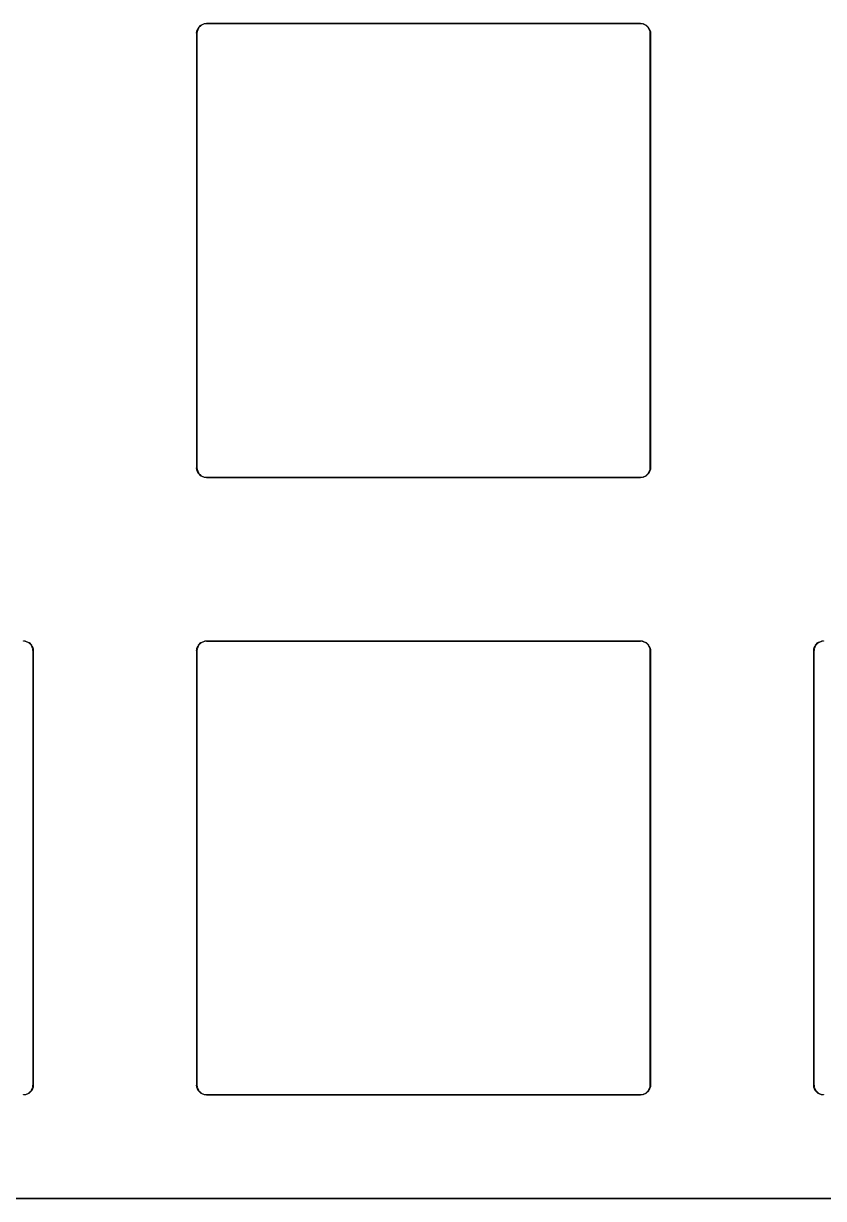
# Model space of a CAD drawing. Extents: x 1 to 15.8, y -6.8 to -1.3.
# Drawn here: x 11.675 to 12.647, y -6.788 to -5.36 of the extents above; entities that cross this region are included whole.
import ezdxf

# ---------------------------------------------------------------- set-up
doc = ezdxf.new("R2010")
doc.units = 0
doc.header["$MEASUREMENT"] = 0
doc.layers.add('BLACK', color=7, linetype='CONTINUOUS')

msp = doc.modelspace()

# ---------------------------------------------------------------- linework, layer by layer
at = {"layer": 'BLACK', "linetype": 'CONTINUOUS'}
for p, q in [((11.8854, -5.36969), (11.887, -5.36575)), ((11.8874, -5.3659), (11.8858, -5.36984)), ((11.887, -5.36575), (11.8872, -5.36583)), ((11.8872, -5.36583), (11.8872, -5.36583)), ((11.8872, -5.36583), (11.8872, -5.36583)), ((11.8872, -5.36583), (11.8874, -5.3659)), ((11.8873, -5.36538), (11.8903, -5.36236)), ((11.8874, -5.36552), (11.8873, -5.36538)), ((11.8876, -5.36565), (11.8874, -5.36552)), ((11.8874, -5.36552), (11.8874, -5.36552)), ((11.8874, -5.36552), (11.8874, -5.36552)), ((11.8906, -5.36263), (11.8876, -5.36565)), ((11.8903, -5.36236), (11.8904, -5.3625)), ((11.8904, -5.3625), (11.8904, -5.3625)), ((11.8904, -5.3625), (11.8904, -5.3625)), ((11.8904, -5.3625), (11.8906, -5.36263)), ((11.8907, -5.36212), (11.8946, -5.36048)), ((11.8908, -5.36229), (11.8907, -5.36212)), ((11.8948, -5.36084), (11.8908, -5.36247)), ((11.8908, -5.36247), (11.8908, -5.36229)), ((11.8908, -5.36229), (11.8908, -5.36229)), ((11.8908, -5.36229), (11.8908, -5.36229)), ((11.8946, -5.36048), (11.8947, -5.36066)), ((11.8947, -5.36066), (11.8947, -5.36066)), ((11.8947, -5.36066), (11.8947, -5.36066)), ((11.8947, -5.36066), (11.8948, -5.36084)), ((11.8951, -5.36039), (11.897, -5.36028)), ((11.8951, -5.36058), (11.8951, -5.36039)), ((11.8951, -5.36077), (11.8951, -5.36058)), ((11.8951, -5.36058), (11.8951, -5.36058)), ((11.8951, -5.36058), (11.8951, -5.36058)), ((11.897, -5.36066), (11.8951, -5.36077)), ((11.897, -5.36028), (11.897, -5.36047)), ((11.897, -5.36047), (11.897, -5.36047)), ((11.897, -5.36047), (11.897, -5.36047)), ((11.897, -5.36047), (11.897, -5.36066)), ((11.8972, -5.36046), (11.8972, -5.36045)), ((11.8972, -5.36045), (11.8972, -5.36045)), ((11.8972, -5.36045), (12.4247, -5.36045)), ((12.4247, -5.36046), (11.8972, -5.36046)), ((11.8972, -5.36046), (11.8972, -5.36046)), ((11.8972, -5.36046), (11.8972, -5.36046)), ((12.4247, -5.36045), (12.4247, -5.36046)), ((12.4247, -5.36045), (12.4247, -5.36045)), ((12.4247, -5.36046), (12.4247, -5.36046)), ((12.4247, -5.36046), (12.4247, -5.36046)), ((12.4249, -5.36047), (12.4249, -5.36028)), ((12.4249, -5.36028), (12.4269, -5.36039)), ((12.4249, -5.36066), (12.4249, -5.36047)), ((12.4249, -5.36047), (12.4249, -5.36047)), ((12.4249, -5.36047), (12.4249, -5.36047)), ((12.4269, -5.36077), (12.4249, -5.36066)), ((12.4269, -5.36039), (12.4269, -5.36058)), ((12.4269, -5.36058), (12.4269, -5.36058)), ((12.4269, -5.36058), (12.4269, -5.36058)), ((12.4269, -5.36058), (12.4269, -5.36077)), ((12.4272, -5.36066), (12.4273, -5.36048)), ((12.4272, -5.36084), (12.4272, -5.36066)), ((12.4272, -5.36066), (12.4272, -5.36066)), ((12.4272, -5.36066), (12.4272, -5.36066)), ((12.4311, -5.36247), (12.4272, -5.36084)), ((12.4273, -5.36048), (12.4312, -5.36212)), ((12.4312, -5.36229), (12.4311, -5.36247)), ((12.4312, -5.36212), (12.4312, -5.36229)), ((12.4312, -5.36229), (12.4312, -5.36229)), ((12.4312, -5.36229), (12.4312, -5.36229)), ((12.4314, -5.36263), (12.4315, -5.3625)), ((12.4344, -5.36565), (12.4314, -5.36263)), ((12.4315, -5.3625), (12.4316, -5.36236)), ((12.4315, -5.3625), (12.4315, -5.3625)), ((12.4315, -5.3625), (12.4315, -5.3625)), ((12.4316, -5.36236), (12.4346, -5.36538)), ((12.4345, -5.36552), (12.4344, -5.36565)), ((12.4346, -5.36538), (12.4345, -5.36552)), ((12.4345, -5.36552), (12.4345, -5.36552)), ((12.4345, -5.36552), (12.4345, -5.36552)), ((12.4345, -5.3659), (12.4347, -5.36583)), ((12.4362, -5.36984), (12.4345, -5.3659)), ((12.4347, -5.36583), (12.4349, -5.36575)), ((12.4347, -5.36583), (12.4347, -5.36583)), ((12.4347, -5.36583), (12.4347, -5.36583)), ((12.4349, -5.36575), (12.4365, -5.36969)), ((11.8852, -5.37207), (11.8853, -5.37012)), ((11.8854, -5.37208), (11.8852, -5.37207)), ((11.8853, -5.37012), (11.8855, -5.37013)), ((11.8856, -5.36977), (11.8854, -5.36969)), ((11.8856, -5.37209), (11.8854, -5.37208)), ((11.8854, -5.37208), (11.8854, -5.37208)), ((11.8854, -5.37208), (11.8854, -5.37208)), ((11.8854, -5.37226), (11.8854, -5.37227)), ((11.8854, -5.37227), (11.8854, -5.37226)), ((11.8854, -5.37226), (11.8854, -5.37226)), ((11.8854, -5.37226), (11.8854, -5.37226)), ((11.8854, -5.37227), (11.8854, -5.89983)), ((11.8854, -5.89983), (11.8854, -5.37227)), ((11.8855, -5.37013), (11.8855, -5.37013)), ((11.8855, -5.37013), (11.8855, -5.37013)), ((11.8855, -5.37013), (11.8857, -5.37014)), ((11.8858, -5.36984), (11.8856, -5.36977)), ((11.8856, -5.36977), (11.8856, -5.36977)), ((11.8856, -5.36977), (11.8856, -5.36977)), ((11.8857, -5.37014), (11.8856, -5.37209)), ((12.4363, -5.36977), (12.4362, -5.36984)), ((12.4362, -5.37014), (12.4364, -5.37013)), ((12.4363, -5.37209), (12.4362, -5.37014)), ((12.4365, -5.36969), (12.4363, -5.36977)), ((12.4363, -5.36977), (12.4363, -5.36977)), ((12.4363, -5.36977), (12.4363, -5.36977)), ((12.4365, -5.37208), (12.4363, -5.37209)), ((12.4364, -5.37013), (12.4366, -5.37012)), ((12.4364, -5.37013), (12.4364, -5.37013)), ((12.4364, -5.37013), (12.4364, -5.37013)), ((12.4367, -5.37207), (12.4365, -5.37208)), ((12.4365, -5.37208), (12.4365, -5.37208)), ((12.4365, -5.37208), (12.4365, -5.37208)), ((12.4365, -5.37227), (12.4365, -5.37226)), ((12.4365, -5.37226), (12.4365, -5.37226)), ((12.4365, -5.37226), (12.4366, -5.37226)), ((12.4365, -5.89983), (12.4365, -5.37227)), ((12.4366, -5.37012), (12.4367, -5.37207)), ((12.4366, -5.37226), (12.4366, -5.37227)), ((12.4366, -5.37227), (12.4366, -5.89983)), ((11.8852, -5.90003), (11.8854, -5.90002)), ((11.8853, -5.90197), (11.8852, -5.90003)), ((11.8855, -5.90196), (11.8853, -5.90197)), ((11.8854, -5.89983), (11.8854, -5.89983)), ((11.8854, -5.89983), (11.8854, -5.89983)), ((11.8854, -5.89983), (11.8854, -5.89983)), ((11.8854, -5.89983), (11.8854, -5.89983)), ((11.8854, -5.90002), (11.8856, -5.9)), ((11.8854, -5.90002), (11.8854, -5.90002)), ((11.8854, -5.90002), (11.8854, -5.90002)), ((11.8854, -5.9024), (11.8856, -5.90232)), ((11.887, -5.90634), (11.8854, -5.9024)), ((11.8857, -5.90195), (11.8855, -5.90196)), ((11.8855, -5.90196), (11.8855, -5.90196)), ((11.8855, -5.90196), (11.8855, -5.90196)), ((11.8856, -5.9), (11.8857, -5.90195)), ((11.8856, -5.90232), (11.8858, -5.90225)), ((11.8856, -5.90232), (11.8856, -5.90232)), ((11.8856, -5.90232), (11.8856, -5.90232)), ((11.8858, -5.90225), (11.8874, -5.90619)), ((11.8872, -5.90627), (11.887, -5.90634)), ((11.8874, -5.90619), (11.8872, -5.90627)), ((11.8872, -5.90627), (11.8872, -5.90627)), ((11.8872, -5.90627), (11.8872, -5.90627)), ((11.8873, -5.90671), (11.8874, -5.90658)), ((11.8903, -5.90973), (11.8873, -5.90671)), ((11.8874, -5.90658), (11.8876, -5.90644)), ((11.8874, -5.90658), (11.8874, -5.90658)), ((11.8874, -5.90658), (11.8874, -5.90658)), ((11.8876, -5.90644), (11.8906, -5.90946)), ((12.4314, -5.90946), (12.4344, -5.90644)), ((12.4346, -5.90671), (12.4316, -5.90973)), ((12.4344, -5.90644), (12.4345, -5.90658)), ((12.4345, -5.90619), (12.4362, -5.90225)), ((12.4347, -5.90627), (12.4345, -5.90619)), ((12.4345, -5.90658), (12.4345, -5.90658)), ((12.4345, -5.90658), (12.4345, -5.90658)), ((12.4345, -5.90658), (12.4346, -5.90671)), ((12.4349, -5.90634), (12.4347, -5.90627)), ((12.4347, -5.90627), (12.4347, -5.90627)), ((12.4347, -5.90627), (12.4347, -5.90627)), ((12.4365, -5.9024), (12.4349, -5.90634)), ((12.4362, -5.90195), (12.4363, -5.9)), ((12.4364, -5.90196), (12.4362, -5.90195)), ((12.4362, -5.90225), (12.4363, -5.90232)), ((12.4363, -5.9), (12.4365, -5.90002)), ((12.4363, -5.90232), (12.4363, -5.90232)), ((12.4363, -5.90232), (12.4363, -5.90232)), ((12.4363, -5.90232), (12.4365, -5.9024)), ((12.4366, -5.90197), (12.4364, -5.90196)), ((12.4364, -5.90196), (12.4364, -5.90196)), ((12.4364, -5.90196), (12.4364, -5.90196)), ((12.4366, -5.89983), (12.4365, -5.89983)), ((12.4365, -5.89983), (12.4365, -5.89983)), ((12.4365, -5.89983), (12.4365, -5.89983)), ((12.4365, -5.90002), (12.4365, -5.90002)), ((12.4365, -5.90002), (12.4365, -5.90002)), ((12.4365, -5.90002), (12.4367, -5.90003)), ((12.4366, -5.89983), (12.4366, -5.89983)), ((12.4367, -5.90003), (12.4366, -5.90197)), ((11.8904, -5.90959), (11.8903, -5.90973)), ((11.8906, -5.90946), (11.8904, -5.90959)), ((11.8904, -5.90959), (11.8904, -5.90959)), ((11.8904, -5.90959), (11.8904, -5.90959)), ((11.8907, -5.90998), (11.8908, -5.9098)), ((11.8946, -5.91161), (11.8907, -5.90998)), ((11.8908, -5.9098), (11.8908, -5.90962)), ((11.8908, -5.90962), (11.8948, -5.91126)), ((11.8908, -5.9098), (11.8908, -5.9098)), ((11.8908, -5.9098), (11.8908, -5.9098)), ((11.8947, -5.91143), (11.8946, -5.91161)), ((11.8948, -5.91126), (11.8947, -5.91143)), ((11.8947, -5.91143), (11.8947, -5.91143)), ((11.8947, -5.91143), (11.8947, -5.91143)), ((11.8951, -5.91152), (11.8951, -5.91133)), ((11.8951, -5.91133), (11.897, -5.91144)), ((11.8951, -5.91171), (11.8951, -5.91152)), ((11.8951, -5.91152), (11.8951, -5.91152)), ((11.8951, -5.91152), (11.8951, -5.91152)), ((11.897, -5.91182), (11.8951, -5.91171)), ((11.897, -5.91144), (11.897, -5.91163)), ((11.897, -5.91163), (11.897, -5.91163)), ((11.897, -5.91163), (11.897, -5.91163)), ((11.897, -5.91163), (11.897, -5.91182)), ((11.8972, -5.91164), (11.8972, -5.91163)), ((11.8972, -5.91163), (11.8972, -5.91163)), ((11.8972, -5.91163), (12.4247, -5.91163)), ((12.4247, -5.91164), (11.8972, -5.91164)), ((11.8972, -5.91164), (11.8972, -5.91164)), ((11.8972, -5.91164), (11.8972, -5.91164)), ((12.4247, -5.91163), (12.4247, -5.91164)), ((12.4247, -5.91163), (12.4247, -5.91163)), ((12.4247, -5.91164), (12.4247, -5.91164)), ((12.4247, -5.91164), (12.4247, -5.91164)), ((12.4249, -5.91144), (12.4269, -5.91133)), ((12.4249, -5.91163), (12.4249, -5.91144)), ((12.4249, -5.91182), (12.4249, -5.91163)), ((12.4249, -5.91163), (12.4249, -5.91163)), ((12.4249, -5.91163), (12.4249, -5.91163)), ((12.4269, -5.91171), (12.4249, -5.91182)), ((12.4269, -5.91133), (12.4269, -5.91152)), ((12.4269, -5.91152), (12.4269, -5.91152)), ((12.4269, -5.91152), (12.4269, -5.91152)), ((12.4269, -5.91152), (12.4269, -5.91171)), ((12.4272, -5.91126), (12.4311, -5.90962)), ((12.4272, -5.91143), (12.4272, -5.91126)), ((12.4273, -5.91161), (12.4272, -5.91143)), ((12.4272, -5.91143), (12.4272, -5.91143)), ((12.4272, -5.91143), (12.4272, -5.91143)), ((12.4312, -5.90998), (12.4273, -5.91161)), ((12.4311, -5.90962), (12.4312, -5.9098)), ((12.4312, -5.9098), (12.4312, -5.9098)), ((12.4312, -5.9098), (12.4312, -5.9098)), ((12.4312, -5.9098), (12.4312, -5.90998)), ((12.4315, -5.90959), (12.4314, -5.90946)), ((12.4316, -5.90973), (12.4315, -5.90959)), ((12.4315, -5.90959), (12.4315, -5.90959)), ((12.4315, -5.90959), (12.4315, -5.90959)), ((11.6749, -6.11047), (11.6749, -6.11028)), ((11.6749, -6.11028), (11.6769, -6.11038)), ((11.6749, -6.11066), (11.6749, -6.11047)), ((11.6749, -6.11047), (11.6749, -6.11047)), ((11.6749, -6.11047), (11.6749, -6.11047)), ((11.6769, -6.11077), (11.6749, -6.11066)), ((11.6769, -6.11038), (11.6769, -6.11057)), ((11.6769, -6.11057), (11.6769, -6.11057)), ((11.6769, -6.11057), (11.6769, -6.11058)), ((11.6769, -6.11058), (11.6769, -6.11077)), ((11.6772, -6.11066), (11.6773, -6.11048)), ((11.6772, -6.11083), (11.6772, -6.11066)), ((11.6772, -6.11066), (11.6772, -6.11066)), ((11.6772, -6.11066), (11.6772, -6.11066)), ((11.6811, -6.11247), (11.6772, -6.11083)), ((11.6773, -6.11048), (11.6813, -6.11211)), ((11.6812, -6.11229), (11.6811, -6.11247)), ((11.6813, -6.11211), (11.6812, -6.11229)), ((11.6812, -6.11229), (11.6812, -6.11229)), ((11.6812, -6.11229), (11.6812, -6.11229)), ((11.6814, -6.11263), (11.6815, -6.1125)), ((11.6844, -6.11565), (11.6814, -6.11263)), ((11.6815, -6.1125), (11.6816, -6.11236)), ((11.6815, -6.1125), (11.6815, -6.1125)), ((11.6815, -6.1125), (11.6815, -6.1125)), ((11.6816, -6.11236), (11.6846, -6.11538)), ((11.6845, -6.11551), (11.6844, -6.11565)), ((11.6846, -6.11538), (11.6845, -6.11551)), ((11.6845, -6.11551), (11.6845, -6.11551)), ((11.6845, -6.11551), (11.6845, -6.11551)), ((11.6845, -6.1159), (11.6847, -6.11583)), ((11.6862, -6.11984), (11.6845, -6.1159)), ((11.6847, -6.11583), (11.6849, -6.11575)), ((11.6847, -6.11583), (11.6847, -6.11583)), ((11.6847, -6.11583), (11.6847, -6.11583)), ((11.6849, -6.11575), (11.6865, -6.11969)), ((11.6863, -6.11977), (11.6862, -6.11984)), ((11.6862, -6.12014), (11.6864, -6.12013)), ((11.6863, -6.12209), (11.6862, -6.12014)), ((11.6865, -6.11969), (11.6863, -6.11977)), ((11.6863, -6.11977), (11.6863, -6.11977)), ((11.6863, -6.11977), (11.6863, -6.11977)), ((11.6865, -6.12208), (11.6863, -6.12209)), ((11.6864, -6.12013), (11.6866, -6.12012)), ((11.6864, -6.12013), (11.6864, -6.12013)), ((11.6864, -6.12013), (11.6864, -6.12013)), ((11.6867, -6.12207), (11.6865, -6.12208)), ((11.6865, -6.12208), (11.6865, -6.12208)), ((11.6865, -6.12208), (11.6865, -6.12208)), ((11.6865, -6.12227), (11.6865, -6.12226)), ((11.6865, -6.12226), (11.6865, -6.12226)), ((11.6865, -6.12226), (11.6866, -6.12226)), ((11.6865, -6.64982), (11.6865, -6.12227)), ((11.6866, -6.12012), (11.6867, -6.12207)), ((11.6866, -6.12226), (11.6866, -6.12227)), ((11.6866, -6.12227), (11.6866, -6.64982)), ((11.8852, -6.12207), (11.8853, -6.12012)), ((11.8854, -6.12208), (11.8852, -6.12207)), ((11.8853, -6.12012), (11.8855, -6.12013)), ((11.8854, -6.11969), (11.887, -6.11575)), ((11.8856, -6.11977), (11.8854, -6.11969)), ((11.8856, -6.12209), (11.8854, -6.12208)), ((11.8854, -6.12208), (11.8854, -6.12208)), ((11.8854, -6.12208), (11.8854, -6.12208)), ((11.8854, -6.12226), (11.8854, -6.12227)), ((11.8854, -6.12227), (11.8854, -6.12226)), ((11.8854, -6.12226), (11.8854, -6.12226)), ((11.8854, -6.12226), (11.8854, -6.12226)), ((11.8854, -6.12227), (11.8854, -6.64982)), ((11.8854, -6.64982), (11.8854, -6.12227)), ((11.8855, -6.12013), (11.8855, -6.12013)), ((11.8855, -6.12013), (11.8855, -6.12013)), ((11.8855, -6.12013), (11.8857, -6.12014)), ((11.8858, -6.11984), (11.8856, -6.11977)), ((11.8856, -6.11977), (11.8856, -6.11977)), ((11.8856, -6.11977), (11.8856, -6.11977)), ((11.8857, -6.12014), (11.8856, -6.12209)), ((11.8874, -6.1159), (11.8858, -6.11984)), ((11.887, -6.11575), (11.8872, -6.11583)), ((11.8872, -6.11583), (11.8872, -6.11583)), ((11.8872, -6.11583), (11.8872, -6.11583)), ((11.8872, -6.11583), (11.8874, -6.1159)), ((11.8873, -6.11538), (11.8903, -6.11236)), ((11.8874, -6.11551), (11.8873, -6.11538)), ((11.8876, -6.11565), (11.8874, -6.11551)), ((11.8874, -6.11551), (11.8874, -6.11551)), ((11.8874, -6.11551), (11.8874, -6.11551)), ((11.8906, -6.11263), (11.8876, -6.11565)), ((11.8903, -6.11236), (11.8904, -6.1125)), ((11.8904, -6.1125), (11.8904, -6.1125)), ((11.8904, -6.1125), (11.8904, -6.1125)), ((11.8904, -6.1125), (11.8906, -6.11263)), ((11.8907, -6.11211), (11.8946, -6.11048)), ((11.8908, -6.11229), (11.8907, -6.11211)), ((11.8948, -6.11083), (11.8908, -6.11247)), ((11.8908, -6.11247), (11.8908, -6.11229)), ((11.8908, -6.11229), (11.8908, -6.11229)), ((11.8908, -6.11229), (11.8908, -6.11229)), ((11.8946, -6.11048), (11.8947, -6.11066)), ((11.8947, -6.11066), (11.8947, -6.11066)), ((11.8947, -6.11066), (11.8947, -6.11066)), ((11.8947, -6.11066), (11.8948, -6.11083)), ((11.8951, -6.11038), (11.897, -6.11028)), ((11.8951, -6.11057), (11.8951, -6.11038)), ((11.8951, -6.11077), (11.8951, -6.11057)), ((11.8951, -6.11057), (11.8951, -6.11057)), ((11.8951, -6.11057), (11.8951, -6.11057)), ((11.897, -6.11066), (11.8951, -6.11077)), ((11.897, -6.11028), (11.897, -6.11047)), ((11.897, -6.11047), (11.897, -6.11047)), ((11.897, -6.11047), (11.897, -6.11047)), ((11.897, -6.11047), (11.897, -6.11066)), ((11.8972, -6.11046), (11.8972, -6.11045)), ((11.8972, -6.11045), (11.8972, -6.11045)), ((11.8972, -6.11045), (12.4247, -6.11045)), ((12.4247, -6.11046), (11.8972, -6.11046)), ((11.8972, -6.11046), (11.8972, -6.11046)), ((11.8972, -6.11046), (11.8972, -6.11046)), ((12.4247, -6.11045), (12.4247, -6.11046)), ((12.4247, -6.11045), (12.4247, -6.11045)), ((12.4247, -6.11046), (12.4247, -6.11046)), ((12.4247, -6.11046), (12.4247, -6.11046)), ((12.4249, -6.11047), (12.4249, -6.11028)), ((12.4249, -6.11028), (12.4269, -6.11038)), ((12.4249, -6.11066), (12.4249, -6.11047)), ((12.4249, -6.11047), (12.4249, -6.11047)), ((12.4249, -6.11047), (12.4249, -6.11047)), ((12.4269, -6.11077), (12.4249, -6.11066)), ((12.4269, -6.11038), (12.4269, -6.11057)), ((12.4269, -6.11057), (12.4269, -6.11057)), ((12.4269, -6.11057), (12.4269, -6.11058)), ((12.4269, -6.11058), (12.4269, -6.11077)), ((12.4272, -6.11066), (12.4273, -6.11048)), ((12.4272, -6.11083), (12.4272, -6.11066)), ((12.4272, -6.11066), (12.4272, -6.11066)), ((12.4272, -6.11066), (12.4272, -6.11066)), ((12.4311, -6.11247), (12.4272, -6.11083)), ((12.4273, -6.11048), (12.4312, -6.11211)), ((12.4312, -6.11229), (12.4311, -6.11247)), ((12.4312, -6.11211), (12.4312, -6.11229)), ((12.4312, -6.11229), (12.4312, -6.11229)), ((12.4312, -6.11229), (12.4312, -6.11229)), ((12.4314, -6.11263), (12.4315, -6.1125)), ((12.4344, -6.11565), (12.4314, -6.11263)), ((12.4315, -6.1125), (12.4316, -6.11236)), ((12.4315, -6.1125), (12.4315, -6.1125)), ((12.4315, -6.1125), (12.4315, -6.1125)), ((12.4316, -6.11236), (12.4346, -6.11538)), ((12.4345, -6.11551), (12.4344, -6.11565)), ((12.4346, -6.11538), (12.4345, -6.11551)), ((12.4345, -6.11551), (12.4345, -6.11551)), ((12.4345, -6.11551), (12.4345, -6.11551)), ((12.4345, -6.1159), (12.4347, -6.11583)), ((12.4362, -6.11984), (12.4345, -6.1159)), ((12.4347, -6.11583), (12.4349, -6.11575)), ((12.4347, -6.11583), (12.4347, -6.11583)), ((12.4347, -6.11583), (12.4347, -6.11583)), ((12.4349, -6.11575), (12.4365, -6.11969)), ((12.4363, -6.11977), (12.4362, -6.11984)), ((12.4362, -6.12014), (12.4364, -6.12013)), ((12.4363, -6.12209), (12.4362, -6.12014)), ((12.4365, -6.11969), (12.4363, -6.11977)), ((12.4363, -6.11977), (12.4363, -6.11977)), ((12.4363, -6.11977), (12.4363, -6.11977)), ((12.4365, -6.12208), (12.4363, -6.12209)), ((12.4364, -6.12013), (12.4366, -6.12012)), ((12.4364, -6.12013), (12.4364, -6.12013)), ((12.4364, -6.12013), (12.4364, -6.12013)), ((12.4367, -6.12207), (12.4365, -6.12208)), ((12.4365, -6.12208), (12.4365, -6.12208)), ((12.4365, -6.12208), (12.4365, -6.12208)), ((12.4365, -6.12227), (12.4365, -6.12226)), ((12.4365, -6.12226), (12.4365, -6.12226)), ((12.4365, -6.12226), (12.4366, -6.12226)), ((12.4365, -6.64982), (12.4365, -6.12227)), ((12.4366, -6.12012), (12.4367, -6.12207)), ((12.4366, -6.12226), (12.4366, -6.12227)), ((12.4366, -6.12227), (12.4366, -6.64982)), ((12.6352, -6.12207), (12.6353, -6.12012)), ((12.6354, -6.12208), (12.6352, -6.12207)), ((12.6353, -6.12012), (12.6355, -6.12013)), ((12.6354, -6.11969), (12.637, -6.11575)), ((12.6356, -6.11977), (12.6354, -6.11969)), ((12.6356, -6.12209), (12.6354, -6.12208)), ((12.6354, -6.12208), (12.6354, -6.12208)), ((12.6354, -6.12208), (12.6354, -6.12208)), ((12.6354, -6.12226), (12.6354, -6.12227)), ((12.6354, -6.12227), (12.6354, -6.12226)), ((12.6354, -6.12226), (12.6354, -6.12226)), ((12.6354, -6.12226), (12.6354, -6.12226)), ((12.6354, -6.12227), (12.6354, -6.64982)), ((12.6354, -6.64982), (12.6354, -6.12227)), ((12.6355, -6.12013), (12.6355, -6.12013)), ((12.6355, -6.12013), (12.6355, -6.12013)), ((12.6355, -6.12013), (12.6357, -6.12014)), ((12.6358, -6.11984), (12.6356, -6.11977)), ((12.6356, -6.11977), (12.6356, -6.11977)), ((12.6356, -6.11977), (12.6356, -6.11977)), ((12.6357, -6.12014), (12.6356, -6.12209)), ((12.6374, -6.1159), (12.6358, -6.11984)), ((12.637, -6.11575), (12.6372, -6.11583)), ((12.6372, -6.11583), (12.6372, -6.11583)), ((12.6372, -6.11583), (12.6372, -6.11583)), ((12.6372, -6.11583), (12.6374, -6.1159)), ((12.6373, -6.11538), (12.6403, -6.11236)), ((12.6374, -6.11551), (12.6373, -6.11538)), ((12.6376, -6.11565), (12.6374, -6.11551)), ((12.6374, -6.11551), (12.6374, -6.11551)), ((12.6374, -6.11551), (12.6374, -6.11551)), ((12.6406, -6.11263), (12.6376, -6.11565)), ((12.6403, -6.11236), (12.6404, -6.1125)), ((12.6404, -6.1125), (12.6404, -6.1125)), ((12.6404, -6.1125), (12.6404, -6.1125)), ((12.6404, -6.1125), (12.6406, -6.11263)), ((12.6407, -6.11211), (12.6446, -6.11048)), ((12.6408, -6.11229), (12.6407, -6.11211)), ((12.6448, -6.11083), (12.6408, -6.11247)), ((12.6408, -6.11247), (12.6408, -6.11229)), ((12.6408, -6.11229), (12.6408, -6.11229)), ((12.6408, -6.11229), (12.6408, -6.11229)), ((12.6446, -6.11048), (12.6447, -6.11066)), ((12.6447, -6.11066), (12.6447, -6.11066)), ((12.6447, -6.11066), (12.6447, -6.11066)), ((12.6447, -6.11066), (12.6448, -6.11083)), ((12.6451, -6.11038), (12.647, -6.11028)), ((12.6451, -6.11057), (12.6451, -6.11038)), ((12.6451, -6.11077), (12.6451, -6.11057)), ((12.6451, -6.11057), (12.6451, -6.11057)), ((12.6451, -6.11057), (12.6451, -6.11057)), ((12.647, -6.11066), (12.6451, -6.11077)), ((12.647, -6.11028), (12.647, -6.11047)), ((12.647, -6.11047), (12.647, -6.11047)), ((12.647, -6.11047), (12.647, -6.11047)), ((12.647, -6.11047), (12.647, -6.11066)), ((11.6862, -6.65195), (11.6863, -6.65)), ((11.6863, -6.65), (11.6865, -6.65001)), ((11.6865, -6.64983), (11.6865, -6.64982)), ((11.6866, -6.64983), (11.6865, -6.64983)), ((11.6865, -6.64983), (11.6865, -6.64983)), ((11.6865, -6.65001), (11.6865, -6.65001)), ((11.6865, -6.65001), (11.6865, -6.65001)), ((11.6865, -6.65001), (11.6867, -6.65003)), ((11.6866, -6.64982), (11.6866, -6.64983)), ((11.6867, -6.65003), (11.6866, -6.65197)), ((11.8852, -6.65003), (11.8854, -6.65001)), ((11.8853, -6.65197), (11.8852, -6.65003)), ((11.8854, -6.64982), (11.8854, -6.64983)), ((11.8854, -6.64983), (11.8854, -6.64982)), ((11.8854, -6.64983), (11.8854, -6.64983)), ((11.8854, -6.64983), (11.8854, -6.64983)), ((11.8854, -6.65001), (11.8856, -6.65)), ((11.8854, -6.65001), (11.8854, -6.65001)), ((11.8854, -6.65001), (11.8854, -6.65001)), ((11.8856, -6.65), (11.8857, -6.65195)), ((12.4362, -6.65195), (12.4363, -6.65)), ((12.4363, -6.65), (12.4365, -6.65001)), ((12.4365, -6.64983), (12.4365, -6.64982)), ((12.4366, -6.64983), (12.4365, -6.64983)), ((12.4365, -6.64983), (12.4365, -6.64983)), ((12.4365, -6.65001), (12.4365, -6.65001)), ((12.4365, -6.65001), (12.4365, -6.65001)), ((12.4365, -6.65001), (12.4367, -6.65003)), ((12.4366, -6.64982), (12.4366, -6.64983)), ((12.4367, -6.65003), (12.4366, -6.65197)), ((12.6352, -6.65003), (12.6354, -6.65001)), ((12.6353, -6.65197), (12.6352, -6.65003)), ((12.6354, -6.64982), (12.6354, -6.64983)), ((12.6354, -6.64983), (12.6354, -6.64982)), ((12.6354, -6.64983), (12.6354, -6.64983)), ((12.6354, -6.64983), (12.6354, -6.64983)), ((12.6354, -6.65001), (12.6356, -6.65)), ((12.6354, -6.65001), (12.6354, -6.65001)), ((12.6354, -6.65001), (12.6354, -6.65001)), ((12.6356, -6.65), (12.6357, -6.65195)), ((11.6749, -6.66143), (11.6769, -6.66132)), ((11.6749, -6.66162), (11.6749, -6.66143)), ((11.6749, -6.66181), (11.6749, -6.66162)), ((11.6749, -6.66162), (11.6749, -6.66162)), ((11.6749, -6.66162), (11.6749, -6.66162)), ((11.6769, -6.66171), (11.6749, -6.66181)), ((11.6769, -6.66132), (11.6769, -6.66152)), ((11.6769, -6.66152), (11.6769, -6.66152)), ((11.6769, -6.66152), (11.6769, -6.66152)), ((11.6769, -6.66152), (11.6769, -6.66171)), ((11.6772, -6.66126), (11.6811, -6.65962)), ((11.6772, -6.66143), (11.6772, -6.66126)), ((11.6773, -6.66161), (11.6772, -6.66143)), ((11.6772, -6.66143), (11.6772, -6.66143)), ((11.6772, -6.66143), (11.6772, -6.66143)), ((11.6813, -6.65998), (11.6773, -6.66161)), ((11.6811, -6.65962), (11.6812, -6.6598)), ((11.6812, -6.6598), (11.6812, -6.6598)), ((11.6812, -6.6598), (11.6812, -6.6598)), ((11.6812, -6.6598), (11.6813, -6.65998)), ((11.6814, -6.65946), (11.6844, -6.65644)), ((11.6815, -6.65959), (11.6814, -6.65946)), ((11.6816, -6.65973), (11.6815, -6.65959)), ((11.6815, -6.65959), (11.6815, -6.65959)), ((11.6815, -6.65959), (11.6815, -6.65959)), ((11.6846, -6.65671), (11.6816, -6.65973)), ((11.6844, -6.65644), (11.6845, -6.65658)), ((11.6845, -6.65619), (11.6862, -6.65225)), ((11.6847, -6.65626), (11.6845, -6.65619)), ((11.6845, -6.65658), (11.6845, -6.65658)), ((11.6845, -6.65658), (11.6845, -6.65658)), ((11.6845, -6.65658), (11.6846, -6.65671)), ((11.6849, -6.65634), (11.6847, -6.65626)), ((11.6847, -6.65626), (11.6847, -6.65626)), ((11.6847, -6.65626), (11.6847, -6.65626)), ((11.6865, -6.6524), (11.6849, -6.65634)), ((11.6864, -6.65196), (11.6862, -6.65195)), ((11.6862, -6.65225), (11.6863, -6.65232)), ((11.6863, -6.65232), (11.6863, -6.65232)), ((11.6863, -6.65232), (11.6863, -6.65232)), ((11.6863, -6.65232), (11.6865, -6.6524)), ((11.6866, -6.65197), (11.6864, -6.65196)), ((11.6864, -6.65196), (11.6864, -6.65196)), ((11.6864, -6.65196), (11.6864, -6.65196)), ((11.8855, -6.65196), (11.8853, -6.65197)), ((11.8854, -6.6524), (11.8856, -6.65232)), ((11.887, -6.65634), (11.8854, -6.6524)), ((11.8857, -6.65195), (11.8855, -6.65196)), ((11.8855, -6.65196), (11.8855, -6.65196)), ((11.8855, -6.65196), (11.8855, -6.65196)), ((11.8856, -6.65232), (11.8858, -6.65225)), ((11.8856, -6.65232), (11.8856, -6.65232)), ((11.8856, -6.65232), (11.8856, -6.65232)), ((11.8858, -6.65225), (11.8874, -6.65619)), ((11.8872, -6.65626), (11.887, -6.65634)), ((11.8874, -6.65619), (11.8872, -6.65626)), ((11.8872, -6.65626), (11.8872, -6.65626)), ((11.8872, -6.65626), (11.8872, -6.65626)), ((11.8873, -6.65671), (11.8874, -6.65658)), ((11.8903, -6.65973), (11.8873, -6.65671)), ((11.8874, -6.65658), (11.8876, -6.65644)), ((11.8874, -6.65658), (11.8874, -6.65658)), ((11.8874, -6.65658), (11.8874, -6.65658)), ((11.8876, -6.65644), (11.8906, -6.65946)), ((11.8904, -6.65959), (11.8903, -6.65973)), ((11.8906, -6.65946), (11.8904, -6.65959)), ((11.8904, -6.65959), (11.8904, -6.65959)), ((11.8904, -6.65959), (11.8904, -6.65959)), ((11.8907, -6.65998), (11.8908, -6.6598)), ((11.8946, -6.66161), (11.8907, -6.65998)), ((11.8908, -6.6598), (11.8908, -6.65962)), ((11.8908, -6.65962), (11.8948, -6.66126)), ((11.8908, -6.6598), (11.8908, -6.6598)), ((11.8908, -6.6598), (11.8908, -6.6598)), ((11.8947, -6.66143), (11.8946, -6.66161)), ((11.8948, -6.66126), (11.8947, -6.66143)), ((11.8947, -6.66143), (11.8947, -6.66143)), ((11.8947, -6.66143), (11.8947, -6.66143)), ((11.8951, -6.66152), (11.8951, -6.66132)), ((11.8951, -6.66132), (11.897, -6.66143)), ((11.8951, -6.66171), (11.8951, -6.66152)), ((11.8951, -6.66152), (11.8951, -6.66152)), ((11.8951, -6.66152), (11.8951, -6.66152)), ((11.897, -6.66181), (11.8951, -6.66171)), ((11.897, -6.66143), (11.897, -6.66162)), ((11.897, -6.66162), (11.897, -6.66162)), ((11.897, -6.66162), (11.897, -6.66162)), ((11.897, -6.66162), (11.897, -6.66181)), ((11.8972, -6.66164), (11.8972, -6.66163)), ((11.8972, -6.66163), (11.8972, -6.66163)), ((11.8972, -6.66163), (12.4247, -6.66163)), ((12.4247, -6.66164), (11.8972, -6.66164)), ((11.8972, -6.66164), (11.8972, -6.66164)), ((11.8972, -6.66164), (11.8972, -6.66164)), ((12.4247, -6.66163), (12.4247, -6.66164)), ((12.4247, -6.66163), (12.4247, -6.66163)), ((12.4247, -6.66164), (12.4247, -6.66164)), ((12.4247, -6.66164), (12.4247, -6.66164)), ((12.4249, -6.66143), (12.4269, -6.66132)), ((12.4249, -6.66162), (12.4249, -6.66143)), ((12.4249, -6.66181), (12.4249, -6.66162)), ((12.4249, -6.66162), (12.4249, -6.66162)), ((12.4249, -6.66162), (12.4249, -6.66162)), ((12.4269, -6.66171), (12.4249, -6.66181)), ((12.4269, -6.66132), (12.4269, -6.66152)), ((12.4269, -6.66152), (12.4269, -6.66152)), ((12.4269, -6.66152), (12.4269, -6.66152)), ((12.4269, -6.66152), (12.4269, -6.66171)), ((12.4272, -6.66126), (12.4311, -6.65962)), ((12.4272, -6.66143), (12.4272, -6.66126)), ((12.4273, -6.66161), (12.4272, -6.66143)), ((12.4272, -6.66143), (12.4272, -6.66143)), ((12.4272, -6.66143), (12.4272, -6.66143)), ((12.4312, -6.65998), (12.4273, -6.66161)), ((12.4311, -6.65962), (12.4312, -6.6598)), ((12.4312, -6.6598), (12.4312, -6.6598)), ((12.4312, -6.6598), (12.4312, -6.6598)), ((12.4312, -6.6598), (12.4312, -6.65998)), ((12.4314, -6.65946), (12.4344, -6.65644)), ((12.4315, -6.65959), (12.4314, -6.65946)), ((12.4316, -6.65973), (12.4315, -6.65959)), ((12.4315, -6.65959), (12.4315, -6.65959)), ((12.4315, -6.65959), (12.4315, -6.65959)), ((12.4346, -6.65671), (12.4316, -6.65973)), ((12.4344, -6.65644), (12.4345, -6.65658)), ((12.4345, -6.65619), (12.4362, -6.65225)), ((12.4347, -6.65626), (12.4345, -6.65619)), ((12.4345, -6.65658), (12.4345, -6.65658)), ((12.4345, -6.65658), (12.4345, -6.65658)), ((12.4345, -6.65658), (12.4346, -6.65671)), ((12.4349, -6.65634), (12.4347, -6.65626)), ((12.4347, -6.65626), (12.4347, -6.65626)), ((12.4347, -6.65626), (12.4347, -6.65626)), ((12.4365, -6.6524), (12.4349, -6.65634)), ((12.4364, -6.65196), (12.4362, -6.65195)), ((12.4362, -6.65225), (12.4363, -6.65232)), ((12.4363, -6.65232), (12.4363, -6.65232)), ((12.4363, -6.65232), (12.4363, -6.65232)), ((12.4363, -6.65232), (12.4365, -6.6524)), ((12.4366, -6.65197), (12.4364, -6.65196)), ((12.4364, -6.65196), (12.4364, -6.65196)), ((12.4364, -6.65196), (12.4364, -6.65196)), ((12.6355, -6.65196), (12.6353, -6.65197)), ((12.6354, -6.6524), (12.6356, -6.65232)), ((12.637, -6.65634), (12.6354, -6.6524)), ((12.6357, -6.65195), (12.6355, -6.65196)), ((12.6355, -6.65196), (12.6355, -6.65196)), ((12.6355, -6.65196), (12.6355, -6.65196)), ((12.6356, -6.65232), (12.6358, -6.65225)), ((12.6356, -6.65232), (12.6356, -6.65232)), ((12.6356, -6.65232), (12.6356, -6.65232)), ((12.6358, -6.65225), (12.6374, -6.65619)), ((12.6372, -6.65626), (12.637, -6.65634)), ((12.6374, -6.65619), (12.6372, -6.65626)), ((12.6372, -6.65626), (12.6372, -6.65626)), ((12.6372, -6.65626), (12.6372, -6.65626)), ((12.6373, -6.65671), (12.6374, -6.65658)), ((12.6403, -6.65973), (12.6373, -6.65671)), ((12.6374, -6.65658), (12.6376, -6.65644)), ((12.6374, -6.65658), (12.6374, -6.65658)), ((12.6374, -6.65658), (12.6374, -6.65658)), ((12.6376, -6.65644), (12.6406, -6.65946)), ((12.6404, -6.65959), (12.6403, -6.65973)), ((12.6406, -6.65946), (12.6404, -6.65959)), ((12.6404, -6.65959), (12.6404, -6.65959)), ((12.6404, -6.65959), (12.6404, -6.65959)), ((12.6407, -6.65998), (12.6408, -6.6598)), ((12.6446, -6.66161), (12.6407, -6.65998)), ((12.6408, -6.6598), (12.6408, -6.65962)), ((12.6408, -6.65962), (12.6448, -6.66126)), ((12.6408, -6.6598), (12.6408, -6.6598)), ((12.6408, -6.6598), (12.6408, -6.6598)), ((12.6447, -6.66143), (12.6446, -6.66161)), ((12.6448, -6.66126), (12.6447, -6.66143)), ((12.6447, -6.66143), (12.6447, -6.66143)), ((12.6447, -6.66143), (12.6447, -6.66143)), ((12.6451, -6.66152), (12.6451, -6.66132)), ((12.6451, -6.66132), (12.647, -6.66143)), ((12.6451, -6.66171), (12.6451, -6.66152)), ((12.6451, -6.66152), (12.6451, -6.66152)), ((12.6451, -6.66152), (12.6451, -6.66152)), ((12.647, -6.66181), (12.6451, -6.66171)), ((12.647, -6.66143), (12.647, -6.66162)), ((12.647, -6.66162), (12.647, -6.66162)), ((12.647, -6.66162), (12.647, -6.66162)), ((12.647, -6.66162), (12.647, -6.66181)), ((11.0881, -6.7876), (13.2338, -6.7876)), ((13.2338, -6.78762), (11.0881, -6.78762))]:
    msp.add_line(p, q, dxfattribs=at)

doc.saveas('drawing.dxf')
